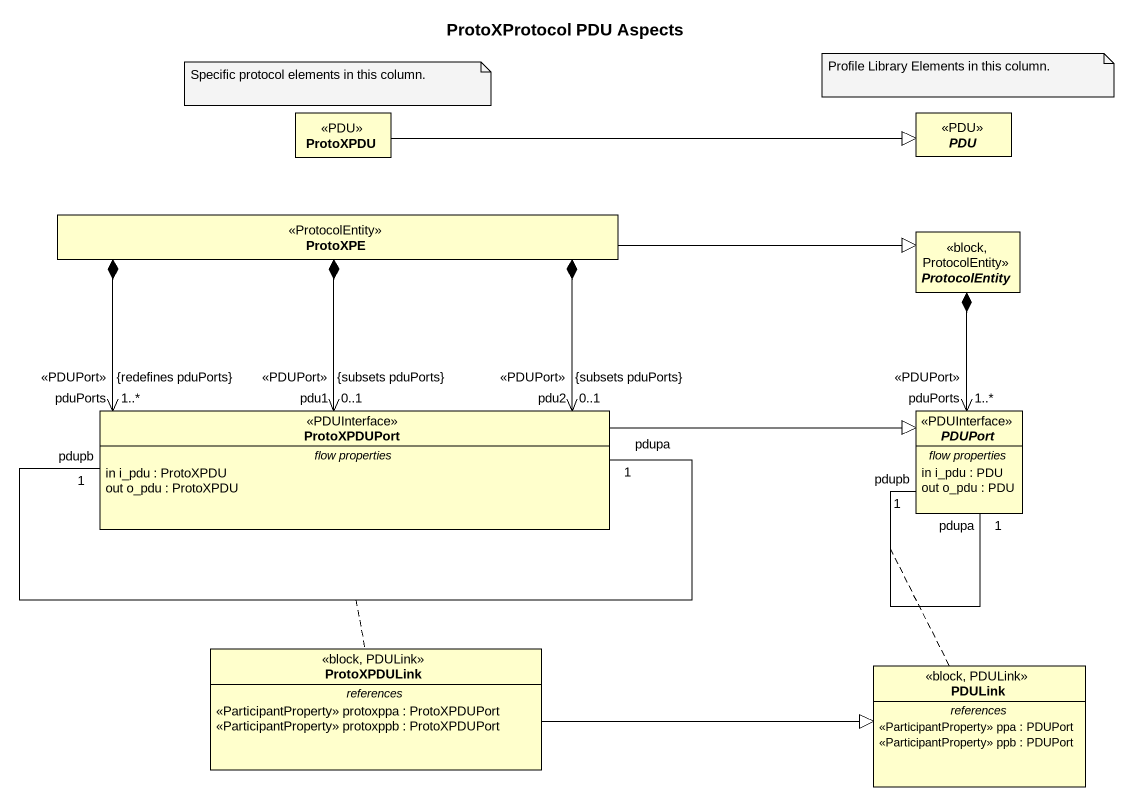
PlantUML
@startuml
title ProtoXProtocol PDU Aspects
hide circle
hide empty members
class ProtoXPDU <<PDU>>
abstract class PDU <<PDU>>
class ProtoXPE <<ProtocolEntity>>
abstract class ProtocolEntity <<block, ProtocolEntity>>
class ProtoXPDUPort <<PDUInterface>> {
  -- flow properties --
  in i_pdu : ProtoXPDU
  out o_pdu : ProtoXPDU
}
abstract class PDUPort <<PDUInterface>> {
  -- flow properties --
  in i_pdu : PDU
  out o_pdu : PDU
}
class ProtoXPDULink <<block, PDULink>> {
  -- references --
  <<ParticipantProperty>> protoxppa : ProtoXPDUPort
  <<ParticipantProperty>> protoxppb : ProtoXPDUPort
}
class PDULink <<block, PDULink>> {
  -- references --
  <<ParticipantProperty>> ppa : PDUPort
  <<ParticipantProperty>> ppb : PDUPort
}
ProtoXPDU -right-|> PDU
ProtoXPE -right-|> ProtocolEntity
ProtoXPDUPort "pduPorts\n<<PDUPort>>\n1..*\n{redefines pduPorts}" <-up-* ProtoXPE
ProtoXPDUPort "pdu1\n<<PDUPort>>\n0..1\n{subsets pduPorts}" <-up-* ProtoXPE
ProtoXPDUPort "pdu2\n<<PDUPort>>\n0..1\n{subsets pduPorts}" <-up-* ProtoXPE
ProtoXPDUPort "pdupb\n1" -- "pdupa\n1" ProtoXPDUPort
(ProtoXPDUPort, ProtoXPDUPort) .. ProtoXPDULink
ProtoXPDUPort -right-|> PDUPort
PDUPort "pduPorts\n<<PDUPort>>\n1..*" <-up-* ProtocolEntity
PDUPort "pdupb\n1" -- "pdupa\n1" PDUPort
(PDUPort, PDUPort) .. PDULink
ProtoXPDULink -right-|> PDULink
note as N1
  Profile Library Elements in this column.
end note
note as N2
  Specific protocol elements in this column.
end note
@enduml
